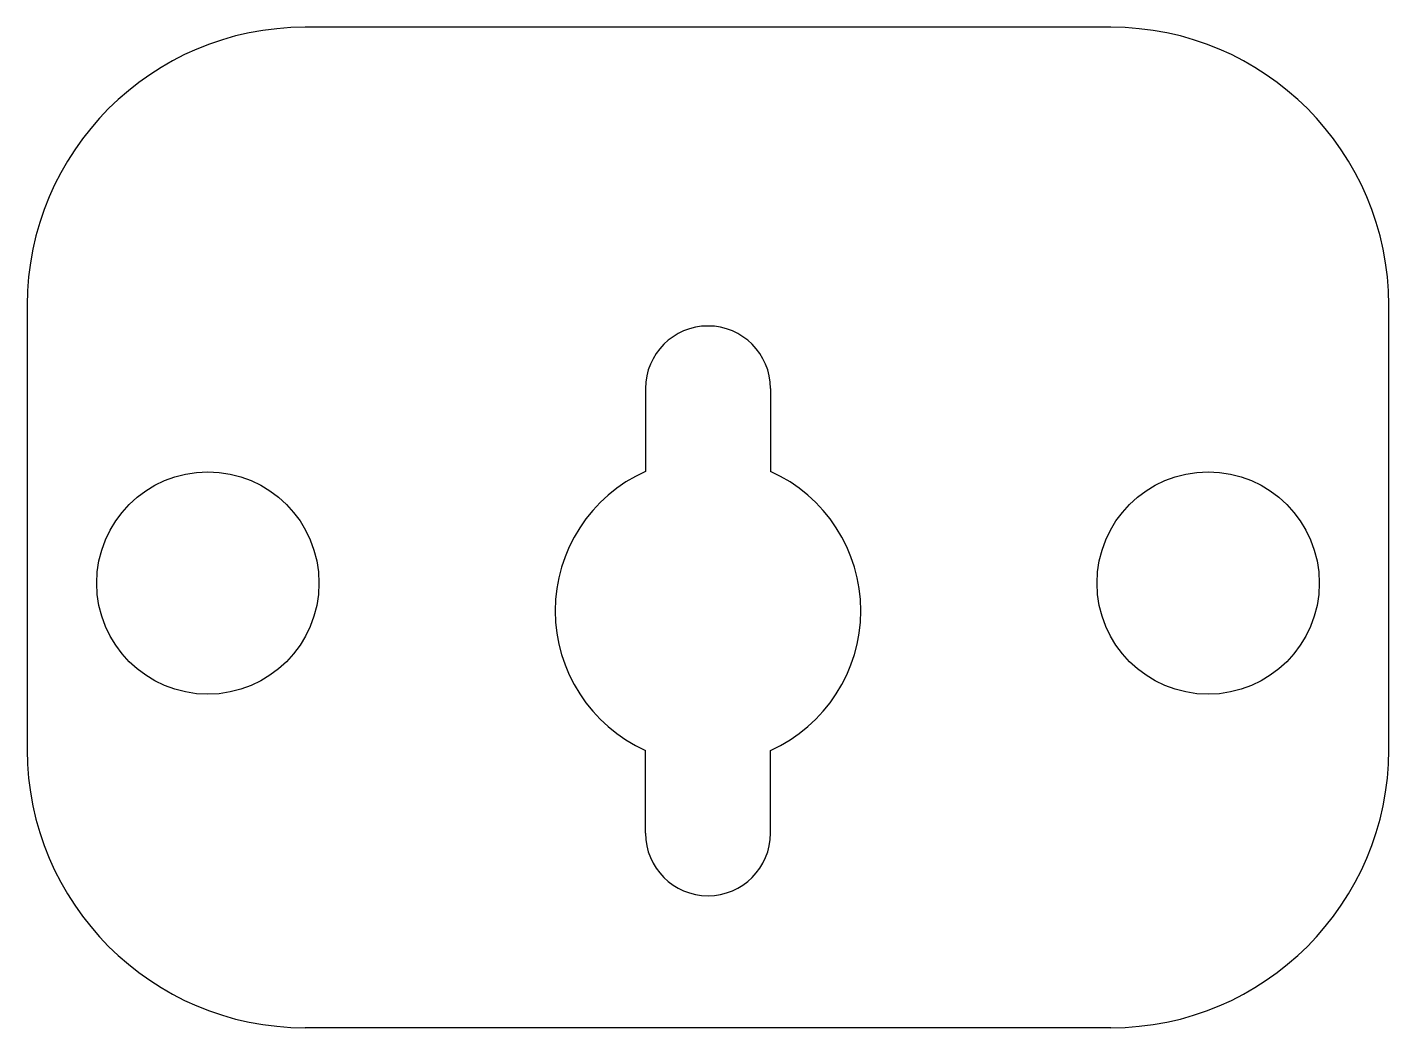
# Model space of a CAD drawing. Header units: millimetres. Extents: x -24.5 to 24.5, y -15 to 21.
import ezdxf

# ---------------------------------------------------------------- set-up
doc = ezdxf.new("R2010")
doc.units = ezdxf.units.MM

msp = doc.modelspace()

# ---------------------------------------------------------------- linework, layer by layer
at = {"color": 7, "linetype": 'Continuous', "lineweight": 25}
for p, q in [((14.5, 21), (-14.5, 21)), ((-24.5, 11), (-24.5, -5)), ((24.5, -5), (24.5, 11)), ((-2.25, 8), (-2.25, 5.019)), ((2.25, 8), (2.25, 5.019)), ((-2.25, -8), (-2.25, -5.019)), ((2.25, -8), (2.25, -5.019)), ((14.5, -15), (-14.5, -15))]:
    msp.add_line(p, q, dxfattribs=at)
for centre in [(-18, 1), (18, 1)]:
    msp.add_circle(centre, 4, dxfattribs=at)
for centre, radius, start, end in [((-14.5, 11), 10, 90, 180), ((14.5, 11), 10, 0, 90), ((0, 8), 2.25, 0, 180), ((0, 0), 5.5, 114.1477, 245.8523), ((0, 0), 5.5, 294.1477, 65.8523), ((-14.5, -5), 10, 180, 270), ((14.5, -5), 10, 270, 0), ((0, -8), 2.25, 180, 0)]:
    msp.add_arc(centre, radius, start, end, dxfattribs=at)

doc.saveas('drawing.dxf')
